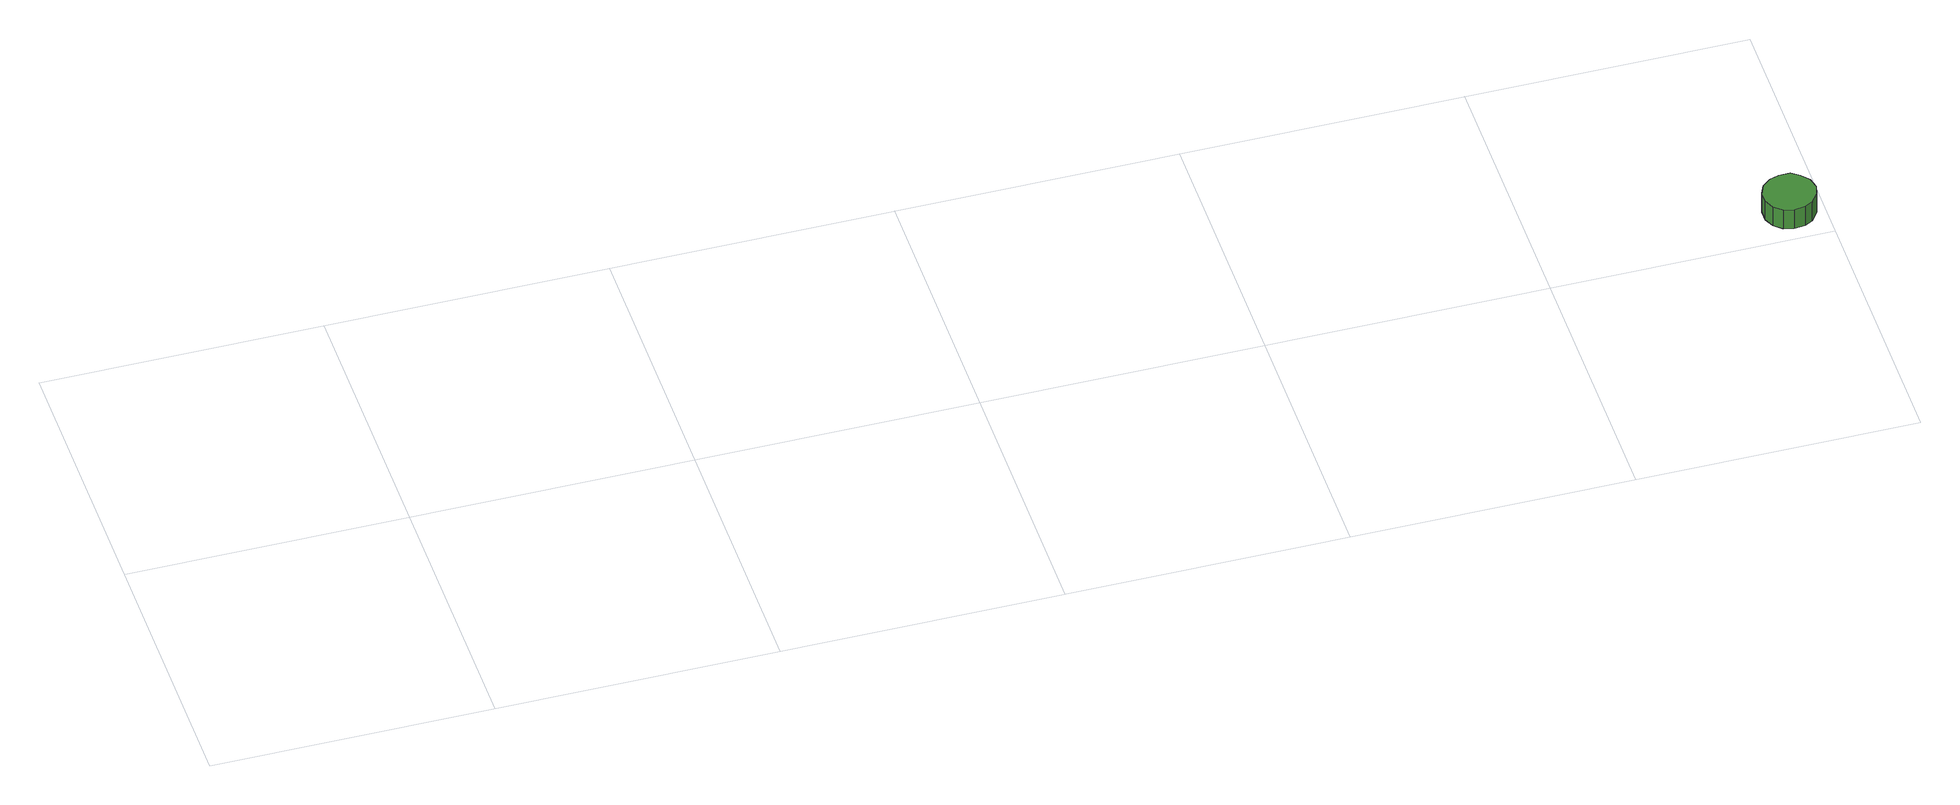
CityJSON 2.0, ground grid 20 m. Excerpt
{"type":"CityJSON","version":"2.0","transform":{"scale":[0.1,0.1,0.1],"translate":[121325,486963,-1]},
"CityObjects":{
"tree1":{"type":"SolitaryVegetationObject","attributes":{"function":"something"}},
"tree2":{"type":"SolitaryVegetationObject","attributes":{"function":"something"},"geometry":[{"type":"MultiSurface","lod":"1","boundaries":[[[0,1,2,3,4,5,6,7,8,9,10,11,12,13,14]],[[15,16,17,18,19,20,21,22,23,24,25,26,27,28,29]],[[0,29,28,1]],[[1,28,27,2]],[[2,27,26,3]],[[3,26,25,4]],[[4,25,24,5]],[[5,24,23,6]],[[6,23,22,7]],[[7,22,21,8]],[[8,21,20,9]],[[9,20,19,10]],[[10,19,18,11]],[[11,18,17,12]],[[12,17,16,13]],[[13,16,15,14]],[[14,15,29,0]]]}]}
},
"vertices":[
[995,28,23],[993,36,23],[988,42,23],[982,46,23],[974,46,23],[967,44,23],[961,39,23],[958,32,23],[958,24,23],[961,17,23],[967,12,23],[974,10,23],[982,11,23],[988,14,23],[993,21,23],[993,21,6],[988,14,6],[982,11,6],[974,10,6],[967,12,6],[961,17,6],[958,24,6],[958,32,6],[961,39,6],[967,44,6],[974,46,6],[982,46,6],[988,42,6],[993,36,6],[995,28,6]
]}
